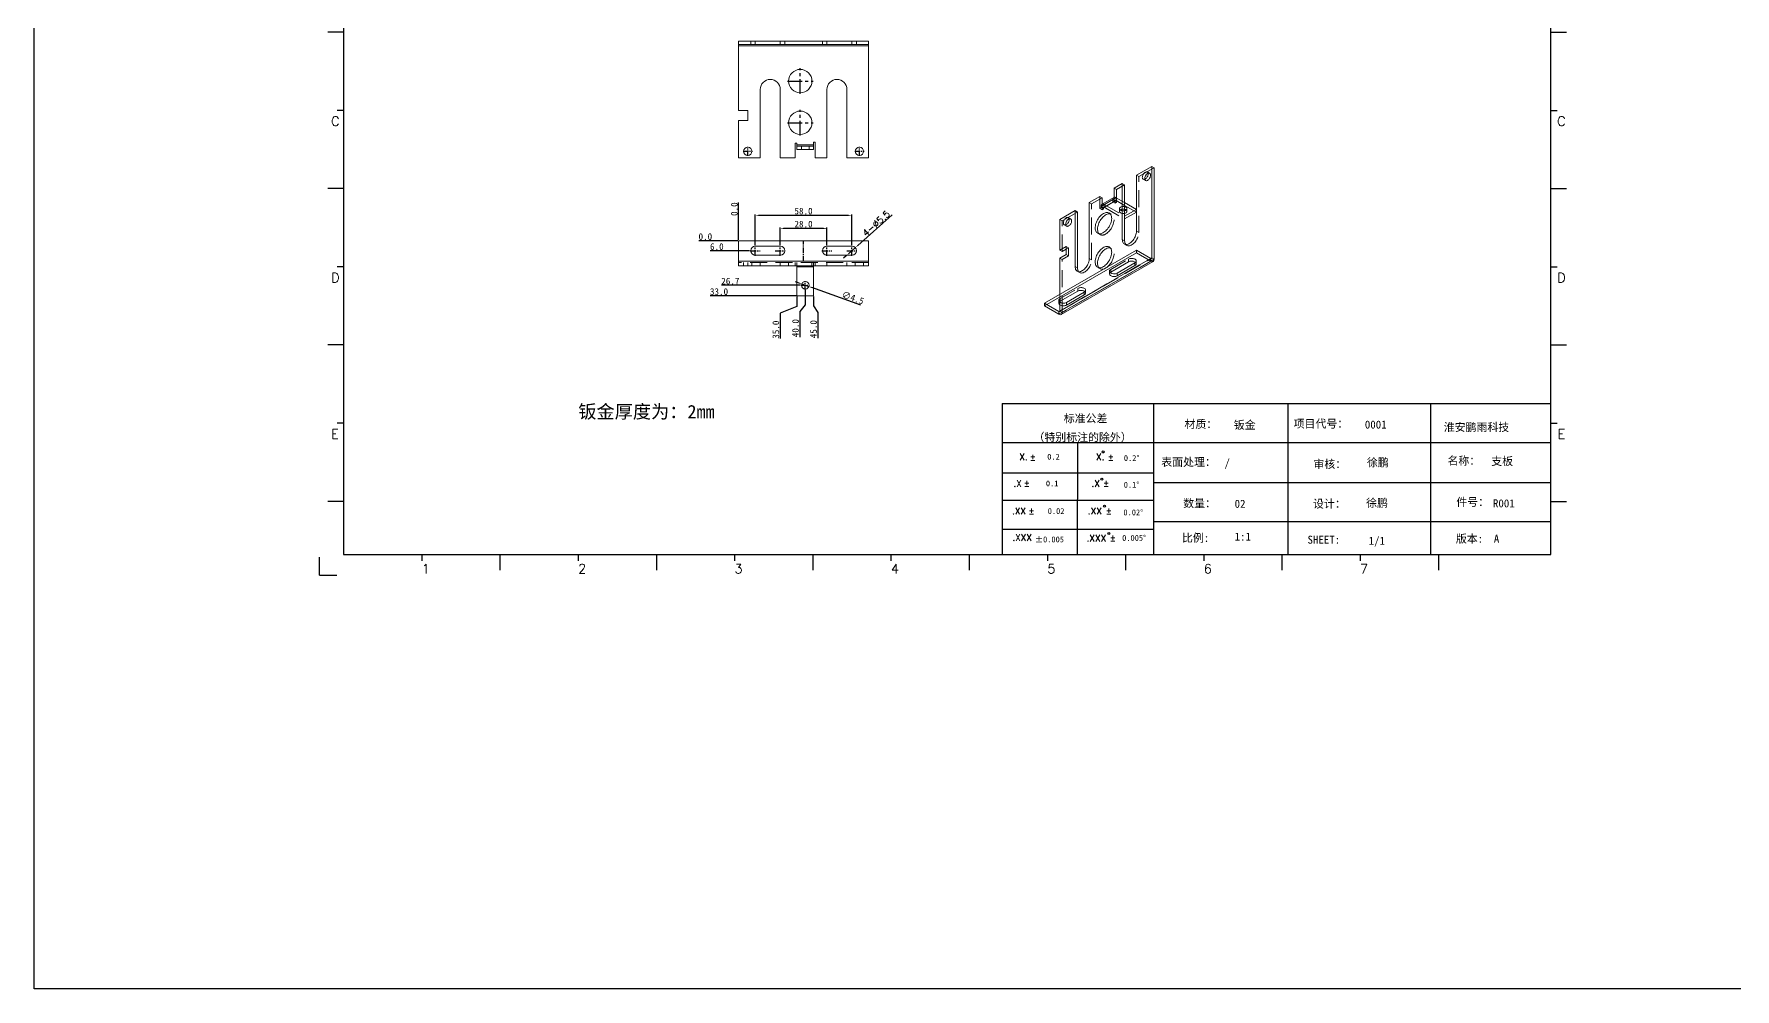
# Model space of a CAD drawing. Extents: x 83 to 30050, y -7164 to 695.
# Drawn here: x 1614 to 2634, y -381 to 192 of the extents above; entities that cross this region are included whole.
import ezdxf
from ezdxf.enums import TextEntityAlignment as Align

# ---------------------------------------------------------------- set-up
doc = ezdxf.new("R2010")
doc.units = 0
doc.header["$LTSCALE"] = 8
doc.header["$MEASUREMENT"] = 0
doc.header["$PDSIZE"] = 5
doc.linetypes.add('CENTER', pattern=[2, 1.25, -0.25, 0.25, -0.25])
doc.linetypes.add('HIDDEN', pattern=[1.905, 1.27, -0.635])
doc.layers.get('0').update_dxf_attribs({"linetype": 'CONTINUOUS'})
doc.layers.get('Defpoints').update_dxf_attribs({"linetype": 'CONTINUOUS'})
doc.layers.add('41', color=3, linetype='CONTINUOUS')
doc.layers.add('dim', color=82, linetype='CONTINUOUS', lineweight=9)
doc.styles.add('SIMPLEX', font='SIMPLEX')
doc.styles.get("Standard").update_dxf_attribs({"font": '', "height": 4})
doc.styles.get('Standard').set_extended_font_data('SimSun')
doc.dimstyles.new('ISO-25', dxfattribs={"dimtxt": 6, "dimasz": 2.5, "dimexe": 1.25, "dimexo": 0.625, "dimtad": 1, "dimdec": 1, "dimzin": 1, "dimdsep": 46, "dimtxsty": 'Standard', "dimcen": 2.5, "dimadec": 0, "dimazin": 0, "dimtm": 1e-09, "dimtfac": 1, "dimtdec": 1, "dimtmove": 0, "dimatfit": 3, "dimfxl": 1, "dimtolj": 1, "dimtzin": 0, "dimarcsym": 0})

# ---------------------------------------------------------------- blocks, each defined once
blk = doc.blocks.new('A$C0BB32EA6')
at = {"layer": '41'}
for p, q in [((90.21, 427.84), (90.21, 435.66)), ((168.4, 427.84), (168.4, 435.66)), ((168.4, 427.84), (168.4, 435.66)), ((168.4, 427.84), (168.4, 435.66)), ((246.58, 427.84), (246.58, 435.66)), ((246.58, 427.84), (246.58, 435.66)), ((324.77, 427.84), (324.77, 435.66)), ((402.96, 427.84), (402.96, 435.66)), ((481.15, 427.84), (481.15, 435.66)), ((559.34, 427.84), (559.34, 435.66)), ((615.63, 427.84), (12.02, 427.84)), ((12.02, 427.84), (12.02, 10.32)), ((51.11, 427.84), (51.11, 430.97)), ((129.3, 427.84), (129.3, 430.97)), ((129.3, 427.84), (129.3, 430.97)), ((129.3, 427.84), (129.3, 430.97)), ((207.49, 427.84), (207.49, 430.97)), ((207.49, 427.84), (207.49, 430.97)), ((285.68, 427.84), (285.68, 430.97)), ((363.87, 427.84), (363.87, 430.97)), ((442.06, 427.84), (442.06, 430.97)), ((615.63, 10.32), (615.63, 427.84)), ((12.02, 388.75), (8.89, 388.75)), ((615.63, 388.75), (618.76, 388.75)), ((12.02, 349.66), (4.2, 349.66)), ((615.63, 349.66), (623.45, 349.66)), ((12.02, 310.56), (8.89, 310.56)), ((615.63, 310.56), (618.76, 310.56)), ((12.02, 271.47), (4.2, 271.47)), ((615.63, 271.47), (623.45, 271.47)), ((12.02, 232.37), (8.89, 232.37)), ((615.63, 232.37), (618.76, 232.37)), ((12.02, 193.28), (4.2, 193.28)), ((615.63, 193.28), (623.45, 193.28)), ((12.02, 154.18), (8.89, 154.18)), ((615.63, 154.18), (618.76, 154.18)), ((12.02, 115.09), (4.2, 115.09)), ((615.63, 115.09), (623.45, 115.09)), ((341.34, 85.85), (615.63, 85.85)), ((341.34, 85.85), (341.34, 10.32)), ((416.87, 85.85), (416.87, 10.32)), ((484.16, 85.85), (484.16, 10.32)), ((555.4, 85.7), (555.4, 10.17)), ((12.02, 76), (8.89, 76)), ((615.63, 76), (618.76, 76)), ((615.63, 66.14), (341.34, 66.14)), ((378.86, 10.02), (379.1, 65.84)), ((341.34, 51.12), (416.87, 51.12)), ((615.63, 46.17), (416.87, 46.17)), ((12.02, 36.9), (4.2, 36.9)), ((341.34, 37.5), (401.12, 37.5)), ((341.34, 37.5), (416.87, 37.5)), ((615.63, 36.9), (623.45, 36.9)), ((615.63, 26.74), (416.87, 26.74)), ((341.34, 23.05), (401.87, 23.05)), ((341.34, 23.05), (401.87, 23.05)), ((341.34, 23.05), (401.87, 23.05)), ((341.34, 23.05), (401.87, 23.05)), ((341.34, 23.05), (401.87, 23.05)), ((341.34, 23.05), (416.87, 23.05)), ((12.02, 10.32), (615.63, 10.32)), ((51.11, 10.32), (51.11, 7.19)), ((90.21, 10.32), (90.21, 2.5)), ((129.3, 10.32), (129.3, 7.19)), ((168.4, 10.32), (168.4, 2.5)), ((207.49, 10.32), (207.49, 7.19)), ((246.58, 10.32), (246.58, 2.5)), ((285.68, 10.32), (285.68, 7.19)), ((324.77, 10.32), (324.77, 2.5)), ((326.34, 10.32), (401.87, 10.32)), ((363.87, 10.32), (363.87, 7.19)), ((402.96, 10.32), (402.96, 2.5)), ((442.06, 10.32), (442.06, 7.19)), ((481.15, 10.32), (481.15, 2.5)), ((520.24, 10.32), (520.24, 7.19)), ((559.34, 10.32), (559.34, 2.5))]:
    blk.add_line(p, q, dxfattribs=at)
at = {"layer": '41', "linetype": 'Continuous'}
for p, q in [((630.37, 437.94), (623.79, 437.94)), ((630.37, 437.94), (630.37, 430.59)), ((0, 0), (0, 8.98)), ((0, 0), (8.64, 0))]:
    blk.add_line(p, q, dxfattribs=at)
at = {"layer": '41'}
for centre in [(391.73, 61.61), (391.07, 48.04), (392.49, 34.54), (394.6, 20.83)]:
    blk.add_circle(centre, 0.516, dxfattribs=at)
at = {"layer": '41', "style": 'SIMPLEX'}
for s, height, p in [('1', 4.69, (51.11, 432.54)), ('2', 4.69, (129.3, 432.54)), ('3', 4.69, (207.49, 432.54)), ('4', 4.69, (285.68, 432.54)), ('5', 4.69, (363.87, 432.54)), ('6', 4.69, (442.06, 432.54)), ('7', 4.69, (520.24, 432.54)), ('A', 4.75, (5.76, 380.93)), ('A', 4.75, (618.27, 380.93)), ('B', 4.75, (5.76, 302.74)), ('B', 4.75, (618.72, 302.74)), ('C', 4.75, (5.76, 224.55)), ('C', 4.75, (618.72, 224.55)), ('D', 4.75, (5.76, 146.37)), ('D', 4.75, (618.72, 146.37)), ('E', 4.75, (5.76, 68.18)), ('E', 4.75, (618.95, 68.18)), ('X.', 3.284, (349.84, 57.49)), ('%%p', 3.284, (355.04, 57.36)), ('X.', 3.284, (388.21, 57.49)), ('%%p', 3.284, (394.07, 57.36)), ('.X', 3.284, (346.89, 44.16)), ('%%p', 3.284, (352.09, 44.33)), ('.X', 3.284, (385.9, 44.16)), ('%%p', 3.284, (391.76, 44.33)), ('.XX', 3.284, (346.2, 30.42)), ('%%p', 3.284, (354.44, 30.46)), ('.XX', 3.284, (384.11, 30.42)), ('%%p', 3.284, (393.01, 30.46)), ('.XXX', 3.284, (383.48, 16.83)), ('%%p', 3.284, (395.11, 16.95)), ('1', 4.69, (51.11, 0.87)), ('2', 4.69, (129.3, 0.87)), ('3', 4.69, (207.49, 0.87)), ('4', 4.69, (285.68, 0.87)), ('5', 4.69, (363.87, 0.87)), ('6', 4.69, (442.06, 0.87)), ('7', 4.69, (520.24, 0.87))]:
    blk.add_text(s, height=height, dxfattribs=at).set_placement(p)
at = {"layer": '41', "linetype": 'Continuous'}
for s, p in [('标准公差', (372.08, 76.36)), ('材质：', (432.42, 73.5)), ('项目代号：', (486.99, 73.71)), ('淮安鹏雨科技', (562.04, 71.96)), ('（特别标注的除外）', (356.94, 66.94)), ('名称：', (563.9, 55.18)), ('表面处理：', (420.83, 54.55)), ('审核：', (496.9, 53.5)), ('数量：', (431.79, 33.91)), ('设计：', (496.69, 33.7)), ('件号：', (568.32, 34.55)), ('比例:', (431.16, 16.65)), ('SHEET:', (493.95, 15.75)), ('1/1', (524.5, 15.18)), ('版本:', (568.11, 16.23))]:
    blk.add_text(s, height=4, dxfattribs=at).set_placement(p)
at = {"layer": '41'}
for s, p in [('0.2', (363.82, 57.75)), ('0.2%%D', (402.12, 57.11)), ('0.1', (363.14, 44.41)), ('0.1%%D', (402.07, 43.76)), ('0.02', (364.07, 30.58)), ('0.02%%D', (401.9, 29.93)), ('0.005%%D', (401.27, 17.16))]:
    blk.add_text(s, height=2.929, dxfattribs=at).set_placement(p)
at = {"layer": '41', "style": 'SIMPLEX'}
blk.add_text('.XXX', height=3.284, dxfattribs=at).set_placement((351.31, 18.87), align=Align.MIDDLE_CENTER)
at = {"layer": '41'}
blk.add_text('%%P0.005', height=2.929, dxfattribs=at).set_placement((364.87, 17.89), align=Align.MIDDLE_CENTER)
at = {"layer": '41', "linetype": 'Continuous'}
for tag, p in [('材质', (457.07, 73.08)), ('代号', (522.6, 73.29)), ('名称', (585.81, 54.97)), ('表面处理', (452.44, 54.13)), ('审核', (523.65, 54.34)), ('数量', (457.5, 33.7)), ('设计', (523.23, 34.13)), ('件号', (586.65, 33.91)), ('比例', (457.5, 17.28)), ('版本', (587.08, 16.23))]:
    blk.add_attdef(tag, p, '', height=4, dxfattribs=at)
blk = doc.blocks.new('*D78')
at = {"layer": 'Defpoints', "color": 0, "linetype": 'Continuous'}
for p in [(2089.2, 75.6), (2061.2, 64.9), (2089.2, 64.9)]:
    blk.add_point(p, dxfattribs=at)
at = {"layer": 'dim', "color": 0, "linetype": 'Continuous', "lineweight": -2}
for p, q in [((2061.2, 65.4), (2061.2, 76.1)), ((2063.2, 75.6), (2087.2, 75.6)), ((2089.2, 65.4), (2089.2, 76.1))]:
    blk.add_line(p, q, dxfattribs=at)
at = {"layer": 'dim', "color": 0, "linetype": 'Continuous'}
for points in [[(2063.2, 75.9), (2063.2, 75.2), (2061.2, 75.6)], [(2087.2, 75.9), (2087.2, 75.2), (2089.2, 75.6)]]:
    blk.add_solid(points, dxfattribs=at)
at = {"layer": 'dim', "color": 0, "linetype": 'Continuous', "insert": (2075.2, 78.1), "char_height": 4, "attachment_point": 5}
blk.add_mtext('\\A1;28.0', dxfattribs=at)
blk = doc.blocks.new('*D79')
at = {"layer": 'Defpoints', "color": 0, "linetype": 'Continuous'}
for p in [(2104.2, 83.4), (2046.2, 64.9), (2104.2, 64.9)]:
    blk.add_point(p, dxfattribs=at)
at = {"layer": 'dim', "color": 0, "linetype": 'Continuous', "lineweight": -2}
for p, q in [((2046.2, 65.4), (2046.2, 83.9)), ((2048.2, 83.4), (2102.2, 83.4)), ((2104.2, 65.4), (2104.2, 83.9))]:
    blk.add_line(p, q, dxfattribs=at)
at = {"layer": 'dim', "color": 0, "linetype": 'Continuous'}
for points in [[(2048.2, 83.7), (2048.2, 83.1), (2046.2, 83.4)], [(2102.2, 83.7), (2102.2, 83.1), (2104.2, 83.4)]]:
    blk.add_solid(points, dxfattribs=at)
at = {"layer": 'dim', "color": 0, "linetype": 'Continuous', "insert": (2075.2, 85.9), "char_height": 4, "attachment_point": 5}
blk.add_mtext('\\A1;58.0', dxfattribs=at)
blk = doc.blocks.new('*D80')
at = {"layer": 'Defpoints', "color": 0, "linetype": 'Continuous'}
for p in [(2074.1, 42.2), (2078.4, 40.7)]:
    blk.add_point(p, dxfattribs=at)
at = {"layer": 'dim', "color": 0, "linetype": 'Continuous', "lineweight": -2}
for p, q in [((2072.2, 42.8), (2070.4, 43.5)), ((2074.1, 42.2), (2078.4, 40.7)), ((2109.6, 29.5), (2080.2, 40))]:
    blk.add_line(p, q, dxfattribs=at)
at = {"layer": 'dim', "color": 0, "linetype": 'Continuous'}
for points in [[(2072.4, 43.2), (2072.1, 42.5), (2074.1, 42.2)], [(2080.4, 40.3), (2080.1, 39.7), (2078.4, 40.7)]]:
    blk.add_solid(points, dxfattribs=at)
at = {"layer": 'dim', "color": 0, "linetype": 'Continuous', "insert": (2104.8, 33.9), "char_height": 4, "attachment_point": 5, "rotation": 340.3391}
blk.add_mtext('\\A1;∅4.5', dxfattribs=at)
blk = doc.blocks.new('*D81')
at = {"layer": 'Defpoints', "color": 0, "linetype": 'Continuous'}
for p in [(2020.7, 68.1), (2036.2, 68.1), (2036.2, 68.1)]:
    blk.add_point(p, dxfattribs=at)
at = {"layer": 'dim', "color": 0, "linetype": 'Continuous', "lineweight": -2}
blk.add_line((2035.7, 68.1), (2012.3, 68.1), dxfattribs=at)
at = {"layer": 'dim', "color": 0, "linetype": 'Continuous', "insert": (2016.3, 70.6), "char_height": 4, "attachment_point": 5}
blk.add_mtext('\\A1;0.0', dxfattribs=at)
blk = doc.blocks.new('*D82')
at = {"layer": 'Defpoints', "color": 0, "linetype": 'Continuous'}
for p in [(2027.7, 62.1), (2036.2, 68.1), (2043.2, 62.1)]:
    blk.add_point(p, dxfattribs=at)
at = {"layer": 'dim', "color": 0, "linetype": 'Continuous', "lineweight": -2}
blk.add_line((2042.7, 62.1), (2019.2, 62.1), dxfattribs=at)
at = {"layer": 'dim', "color": 0, "linetype": 'Continuous', "insert": (2023.2, 64.6), "char_height": 4, "attachment_point": 5}
blk.add_mtext('\\A1;6.0', dxfattribs=at)
blk = doc.blocks.new('*D83')
at = {"layer": 'Defpoints', "color": 0, "linetype": 'Continuous'}
for p in [(2036.2, 68.1), (2037.1, 41.4), (2073.8, 41.4)]:
    blk.add_point(p, dxfattribs=at)
at = {"layer": 'dim', "color": 0, "linetype": 'Continuous', "lineweight": -2}
blk.add_line((2073.3, 41.4), (2025.9, 41.4), dxfattribs=at)
at = {"layer": 'dim', "color": 0, "linetype": 'Continuous', "insert": (2031.3, 43.9), "char_height": 4, "attachment_point": 5}
blk.add_mtext('\\A1;26.7', dxfattribs=at)
blk = doc.blocks.new('*D84')
at = {"layer": 'Defpoints', "color": 0, "linetype": 'Continuous'}
for p in [(2036.2, 68.1), (2030.3, 35.1), (2071.2, 35.1)]:
    blk.add_point(p, dxfattribs=at)
at = {"layer": 'dim', "color": 0, "linetype": 'Continuous', "lineweight": -2}
blk.add_line((2070.7, 35.1), (2019.1, 35.1), dxfattribs=at)
at = {"layer": 'dim', "color": 0, "linetype": 'Continuous', "insert": (2024.5, 37.6), "char_height": 4, "attachment_point": 5}
blk.add_mtext('\\A1;33.0', dxfattribs=at)
blk = doc.blocks.new('*D85')
at = {"layer": 'Defpoints', "color": 0, "linetype": 'Continuous'}
for p in [(2036.2, 82.6), (2036.2, 68.1), (2036.2, 68.1)]:
    blk.add_point(p, dxfattribs=at)
at = {"layer": 'dim', "color": 0, "linetype": 'Continuous', "lineweight": -2}
blk.add_line((2036.2, 68.6), (2036.2, 91), dxfattribs=at)
at = {"layer": 'dim', "color": 0, "linetype": 'Continuous', "insert": (2033.7, 87.1), "char_height": 4, "attachment_point": 5, "rotation": 90}
blk.add_mtext('\\A1;0.0', dxfattribs=at)
blk = doc.blocks.new('*D86')
at = {"layer": 'Defpoints', "color": 0, "linetype": 'Continuous'}
for p in [(2036.2, 68.1), (2076.2, 39.2), (2072.9, 21.6)]:
    blk.add_point(p, dxfattribs=at)
at = {"layer": 'dim', "color": 0, "linetype": 'Continuous', "lineweight": -2}
for p, q in [((2076.2, 38.7), (2076.2, 29.6)), ((2076.2, 29.6), (2072.9, 25.6)), ((2072.9, 25.6), (2072.9, 10.2))]:
    blk.add_line(p, q, dxfattribs=at)
at = {"layer": 'dim', "color": 0, "linetype": 'Continuous', "insert": (2070.4, 15.7), "char_height": 4, "attachment_point": 5, "rotation": 90}
blk.add_mtext('\\A1;40.0', dxfattribs=at)
blk = doc.blocks.new('*D87')
at = {"layer": 'Defpoints', "color": 0, "linetype": 'Continuous'}
for p in [(2036.2, 68.1), (2071.2, 35.1), (2061.1, 20.7)]:
    blk.add_point(p, dxfattribs=at)
at = {"layer": 'dim', "color": 0, "linetype": 'Continuous', "lineweight": -2}
for p, q in [((2071.2, 34.7), (2071.2, 28.7)), ((2071.2, 28.7), (2061.1, 24.7)), ((2061.1, 24.7), (2061.1, 9.5))]:
    blk.add_line(p, q, dxfattribs=at)
at = {"layer": 'dim', "color": 0, "linetype": 'Continuous', "insert": (2058.6, 14.8), "char_height": 4, "attachment_point": 5, "rotation": 90}
blk.add_mtext('\\A1;35.0', dxfattribs=at)
blk = doc.blocks.new('*D88')
at = {"layer": 'Defpoints', "color": 0, "linetype": 'Continuous'}
for p in [(2036.2, 68.1), (2081.2, 35.1), (2083.7, 21.1)]:
    blk.add_point(p, dxfattribs=at)
at = {"layer": 'dim', "color": 0, "linetype": 'Continuous', "lineweight": -2}
for p, q in [((2081.2, 34.7), (2081.2, 29.1)), ((2081.2, 29.1), (2083.7, 25.1)), ((2083.7, 25.1), (2083.7, 9.7))]:
    blk.add_line(p, q, dxfattribs=at)
at = {"layer": 'dim', "color": 0, "linetype": 'Continuous', "insert": (2081.2, 15.1), "char_height": 4, "attachment_point": 5, "rotation": 90}
blk.add_mtext('\\A1;45.0', dxfattribs=at)
blk = doc.blocks.new('*D105')
at = {"layer": 'Defpoints', "color": 0, "linetype": 'Continuous'}
for p in [(2106.3, 64), (2102.2, 60.3)]:
    blk.add_point(p, dxfattribs=at)
at = {"layer": 'dim', "color": 0, "linetype": 'Continuous', "lineweight": -2}
for p, q in [((2128.3, 83.6), (2107.8, 65.3)), ((2102.2, 60.3), (2106.3, 64)), ((2100.7, 59), (2099.2, 57.7))]:
    blk.add_line(p, q, dxfattribs=at)
at = {"layer": 'dim', "color": 0, "linetype": 'Continuous'}
for points in [[(2107.6, 65.6), (2108, 65.1), (2106.3, 64)], [(2100.5, 59.2), (2100.9, 58.7), (2102.2, 60.3)]]:
    blk.add_solid(points, dxfattribs=at)
at = {"layer": 'dim', "color": 0, "linetype": 'Continuous', "insert": (2118.8, 78.5), "char_height": 4, "attachment_point": 5, "rotation": 41.7714}
blk.add_mtext('\\A1;{\\Ftxt,bigfont|c134;4-∅5.5}', dxfattribs=at)

msp = doc.modelspace()

# ---------------------------------------------------------------- linework, layer by layer
at = {"color": 7, "linetype": 'Continuous', "lineweight": 15}
for p, q in [((2036.247, 187.773), (2114.247, 187.773)), ((2036.247, 187.773), (2036.247, 185.773)), ((2036.247, 185.773), (2114.247, 185.773)), ((2036.247, 185.037), (2036.247, 185.773)), ((2114.247, 185.037), (2036.247, 185.037)), ((2036.247, 185.037), (2036.247, 146.273)), ((2114.247, 187.773), (2114.247, 185.773)), ((2114.247, 185.773), (2114.247, 185.037)), ((2114.247, 185.037), (2114.247, 117.773)), ((2049.247, 117.773), (2049.247, 158.905)), ((2061.247, 158.905), (2061.247, 117.773)), ((2089.247, 117.773), (2089.247, 158.905)), ((2101.247, 158.905), (2101.247, 117.773)), ((2036.247, 146.273), (2041.747, 146.273)), ((2041.747, 146.273), (2041.747, 140.273)), ((2036.247, 140.273), (2036.247, 117.773)), ((2041.747, 140.273), (2036.247, 140.273)), ((2070.247, 126.64), (2070.247, 117.773)), ((2071.247, 126.64), (2070.247, 126.64)), ((2071.247, 125.64), (2071.247, 126.64)), ((2081.247, 125.64), (2071.247, 125.64)), ((2071.247, 125.64), (2071.247, 122.903)), ((2071.247, 122.903), (2081.247, 122.903)), ((2081.247, 127.259), (2081.247, 125.64)), ((2081.247, 127.259), (2082.247, 127.259)), ((2081.247, 122.903), (2081.247, 125.64)), ((2082.247, 117.773), (2082.247, 127.259)), ((2036.247, 117.773), (2049.247, 117.773)), ((2061.247, 117.773), (2070.247, 117.773)), ((2082.247, 117.773), (2089.247, 117.773)), ((2101.247, 117.773), (2114.247, 117.773)), ((2274.916, 107.416), (2284.108, 112.723)), ((2284.108, 112.723), (2285.522, 111.907)), ((2284.108, 57.8), (2284.108, 112.723)), ((2261.481, 99.661), (2266.431, 102.518)), ((2266.431, 102.518), (2266.431, 68.932)), ((2267.845, 101.702), (2266.431, 102.518)), ((2274.916, 73.831), (2274.916, 107.416)), ((2285.522, 56.983), (2285.522, 111.907)), ((2246.632, 91.088), (2252.996, 94.762)), ((2252.996, 87.522), (2252.996, 94.762)), ((2252.996, 94.762), (2254.41, 93.946)), ((2260.774, 92.829), (2253.703, 88.747)), ((2261.341, 94.082), (2254.269, 90)), ((2254.41, 90.081), (2254.41, 93.946)), ((2260.774, 91.507), (2260.774, 92.829)), ((2261.481, 92.421), (2260.774, 92.829)), ((2260.774, 91.507), (2261.481, 91.915)), ((2261.481, 99.661), (2261.481, 91.915)), ((2267.845, 101.702), (2267.845, 68.116)), ((2228.954, 80.883), (2238.146, 86.19)), ((2238.146, 86.19), (2238.146, 52.604)), ((2239.56, 85.373), (2238.146, 86.19)), ((2239.56, 85.373), (2239.56, 51.788)), ((2246.632, 57.503), (2246.632, 91.088)), ((2253.703, 87.93), (2252.996, 87.522)), ((2253.703, 88.747), (2253.703, 87.93)), ((2274.916, 86.899), (2267.845, 90.981)), ((2274.916, 85.266), (2267.845, 89.348)), ((2267.845, 81.184), (2274.916, 85.266)), ((2228.954, 62.511), (2228.954, 80.883)), ((2036.247, 68.15), (2114.247, 68.15)), ((2036.247, 55.886), (2036.247, 68.15)), ((2061.247, 64.9), (2046.247, 64.9)), ((2104.247, 64.9), (2089.247, 64.9)), ((2114.247, 68.15), (2114.247, 55.886)), ((2219.761, 30.665), (2274.916, 62.505)), ((2232.843, 64.756), (2228.954, 62.511)), ((2228.954, 62.511), (2230.368, 61.695)), ((2232.843, 63.123), (2230.368, 61.695)), ((2232.843, 59.857), (2232.843, 64.756)), ((2267.845, 68.116), (2266.431, 68.932)), ((2274.916, 60.872), (2274.916, 62.505)), ((2274.916, 62.505), (2283.587, 57.499)), ((2036.247, 55.886), (2114.247, 55.886)), ((2036.247, 53.15), (2036.247, 55.886)), ((2114.247, 53.15), (2036.247, 53.15)), ((2046.247, 59.4), (2061.247, 59.4)), ((2071.247, 53.15), (2071.247, 52.413)), ((2071.247, 52.413), (2081.247, 52.413)), ((2071.247, 52.413), (2071.247, 35.15)), ((2081.247, 52.413), (2081.247, 53.15)), ((2081.247, 35.15), (2081.247, 52.413)), ((2089.247, 59.4), (2104.247, 59.4)), ((2114.247, 55.886), (2114.247, 53.15)), ((2219.761, 29.032), (2274.916, 60.872)), ((2228.433, 24.026), (2283.587, 55.866)), ((2228.954, 57.612), (2232.843, 59.857)), ((2228.954, 35.972), (2228.954, 57.612)), ((2229.801, 23.891), (2284.956, 55.73)), ((2239.56, 51.788), (2238.146, 52.604)), ((2270.143, 55.463), (2259.536, 49.34)), ((2274.032, 54.851), (2263.425, 48.728)), ((2263.425, 47.095), (2274.032, 53.218)), ((2274.032, 53.218), (2274.032, 54.851)), ((2274.916, 60.872), (2283.587, 55.866)), ((2284.108, 57.8), (2283.587, 57.499)), ((2283.587, 57.499), (2283.587, 55.866)), ((2284.108, 57.8), (2285.522, 56.983)), ((2263.425, 47.095), (2263.425, 48.728)), ((2071.247, 35.15), (2081.247, 35.15)), ((2219.761, 29.032), (2219.761, 30.665)), ((2228.954, 31.288), (2228.954, 31.675)), ((2239.737, 37.91), (2229.131, 31.787)), ((2243.626, 37.298), (2233.02, 31.175)), ((2233.02, 29.542), (2243.626, 35.665)), ((2233.02, 29.542), (2233.02, 31.175)), ((2243.626, 35.665), (2243.626, 37.298)), ((2228.433, 24.026), (2219.761, 29.032))]:
    msp.add_line(p, q, dxfattribs=at)
at = {"color": 7, "linetype": 'HIDDEN', "lineweight": 0}
for p, q in [((2043.497, 185.773), (2043.497, 187.773)), ((2046.247, 187.773), (2046.247, 185.773)), ((2061.247, 187.773), (2061.247, 185.773)), ((2063.997, 187.773), (2063.997, 185.773)), ((2086.497, 185.773), (2086.497, 187.773)), ((2089.247, 187.773), (2089.247, 185.773)), ((2104.247, 187.773), (2104.247, 185.773)), ((2106.997, 187.773), (2106.997, 185.773)), ((2071.247, 124.903), (2081.247, 124.903)), ((2073.997, 122.903), (2073.997, 124.903)), ((2078.497, 124.903), (2078.497, 122.903)), ((2276.33, 106.6), (2274.916, 107.416)), ((2276.33, 106.6), (2285.522, 111.907)), ((2276.33, 73.014), (2276.33, 106.6)), ((2278.969, 105.047), (2280.383, 104.23)), ((2282.883, 108.561), (2281.469, 109.377)), ((2248.046, 90.272), (2254.41, 93.946)), ((2262.188, 92.013), (2255.117, 87.931)), ((2262.34, 92.35), (2255.269, 88.268)), ((2255.638, 89.864), (2262.709, 93.946)), ((2255.638, 88.231), (2262.709, 92.313)), ((2261.481, 99.661), (2262.895, 98.844)), ((2262.188, 92.013), (2261.481, 92.421)), ((2261.481, 91.915), (2262.895, 91.098)), ((2262.188, 90.69), (2262.188, 92.013)), ((2262.709, 92.313), (2262.709, 93.946)), ((2267.845, 90.981), (2262.709, 93.946)), ((2267.845, 89.348), (2262.709, 92.313)), ((2262.895, 98.844), (2267.845, 101.702)), ((2262.895, 98.844), (2262.895, 91.098)), ((2230.368, 80.067), (2239.56, 85.373)), ((2235.507, 81.211), (2234.093, 82.027)), ((2248.046, 90.272), (2246.632, 91.088)), ((2248.046, 56.686), (2248.046, 90.272)), ((2254.41, 86.706), (2252.996, 87.522)), ((2255.117, 87.931), (2253.703, 88.747)), ((2255.117, 87.114), (2253.703, 87.93)), ((2254.41, 86.706), (2254.41, 90.081)), ((2255.117, 87.114), (2254.41, 86.706)), ((2255.117, 87.931), (2255.117, 87.114)), ((2255.638, 88.231), (2255.638, 89.864)), ((2255.638, 89.864), (2267.845, 82.817)), ((2255.638, 88.231), (2267.845, 81.184)), ((2260.031, 83.976), (2258.617, 84.793)), ((2260.774, 91.507), (2262.188, 90.69)), ((2262.188, 90.69), (2262.895, 91.098)), ((2264.701, 87.415), (2264.701, 85.782)), ((2267.845, 82.817), (2274.916, 86.899)), ((2269.201, 85.782), (2269.201, 87.415)), ((2230.368, 80.067), (2228.954, 80.883)), ((2230.368, 61.695), (2230.368, 80.067)), ((2231.593, 77.697), (2233.007, 76.881)), ((2251.617, 72.668), (2253.031, 71.852)), ((2276.33, 73.014), (2274.916, 73.831)), ((2234.257, 63.94), (2232.843, 64.756)), ((2234.257, 63.94), (2232.843, 63.123)), ((2234.257, 59.04), (2234.257, 63.94)), ((2260.031, 63.563), (2258.617, 64.379)), ((2267.673, 66.185), (2269.088, 65.369)), ((2114.247, 55.15), (2036.247, 55.15)), ((2039.247, 55.15), (2039.247, 53.15)), ((2041.747, 53.15), (2041.747, 55.15)), ((2044.247, 53.15), (2044.247, 55.15)), ((2049.247, 53.15), (2049.247, 55.15)), ((2061.247, 53.15), (2061.247, 55.15)), ((2066.247, 55.15), (2066.247, 53.15)), ((2070.247, 53.15), (2070.247, 55.15)), ((2071.247, 53.15), (2071.247, 55.15)), ((2080.247, 53.15), (2080.247, 55.15)), ((2081.247, 55.15), (2081.247, 53.15)), ((2082.247, 55.15), (2082.247, 53.15)), ((2089.247, 53.15), (2089.247, 55.15)), ((2101.247, 53.15), (2101.247, 55.15)), ((2106.247, 55.15), (2106.247, 53.15)), ((2111.247, 53.15), (2111.247, 55.15)), ((2228.433, 25.659), (2283.587, 57.499)), ((2228.801, 25.623), (2283.956, 57.463)), ((2230.368, 56.795), (2228.954, 57.612)), ((2283.587, 57.499), (2228.954, 25.96)), ((2230.368, 56.795), (2234.257, 59.04)), ((2285.522, 56.983), (2230.368, 25.143)), ((2230.368, 25.143), (2230.368, 56.795)), ((2234.257, 59.04), (2232.843, 59.857)), ((2248.046, 56.686), (2246.632, 57.503)), ((2251.617, 52.255), (2253.031, 51.438)), ((2259.536, 50.973), (2270.143, 57.096)), ((2270.143, 55.463), (2270.143, 57.096)), ((2274.837, 54.341), (2274.837, 55.974)), ((2239.389, 49.857), (2240.803, 49.041)), ((2258.731, 49.851), (2258.731, 48.218)), ((2259.536, 49.34), (2259.536, 50.973)), ((2228.433, 25.659), (2219.761, 30.665)), ((2228.325, 32.298), (2228.325, 30.665)), ((2228.954, 31.675), (2228.954, 35.972)), ((2228.954, 25.96), (2228.954, 31.288)), ((2229.131, 33.42), (2239.737, 39.544)), ((2229.131, 31.787), (2229.131, 33.42)), ((2239.737, 37.91), (2239.737, 39.544)), ((2244.432, 36.788), (2244.432, 38.421)), ((2228.433, 25.659), (2228.433, 24.026)), ((2228.954, 25.96), (2230.368, 25.143))]:
    msp.add_line(p, q, dxfattribs=at)
at = {"color": 1, "linetype": 'CENTER', "ltscale": 0.889}
for p, q in [((2065.547, 163.907), (2080.947, 163.907)), ((2073.247, 156.207), (2073.247, 171.607)), ((2073.247, 131.207), (2073.247, 146.607)), ((2065.547, 138.907), (2080.947, 138.907))]:
    msp.add_line(p, q, dxfattribs=at)
at = {"color": 1, "linetype": 'CENTER', "ltscale": 0.3175}
for p, q in [((2041.747, 119.023), (2041.747, 124.523)), ((2108.747, 119.023), (2108.747, 124.523)), ((2038.997, 121.773), (2044.497, 121.773)), ((2105.997, 121.773), (2111.497, 121.773))]:
    msp.add_line(p, q, dxfattribs=at)
at = {"color": 1, "linetype": 'CENTER', "ltscale": 0.34925}
for p, q in [((2043.222, 62.15), (2049.272, 62.15)), ((2046.247, 59.125), (2046.247, 65.175)), ((2058.222, 62.15), (2064.272, 62.15)), ((2061.247, 59.125), (2061.247, 65.175)), ((2086.222, 62.15), (2092.272, 62.15)), ((2089.247, 59.125), (2089.247, 65.175)), ((2101.222, 62.15), (2107.272, 62.15)), ((2104.247, 59.125), (2104.247, 65.175))]:
    msp.add_line(p, q, dxfattribs=at)
at = {"color": 1, "linetype": 'CENTER', "ltscale": 0.31149}
msp.add_line((2075.247, 55.886), (2075.247, 68.15), dxfattribs=at)
at = {"color": 1, "linetype": 'CENTER', "ltscale": 0.28575}
for p, q in [((2073.772, 41.413), (2078.722, 41.413)), ((2076.247, 38.938), (2076.247, 43.888))]:
    msp.add_line(p, q, dxfattribs=at)
at = {"color": 7, "linetype": 'Continuous', "lineweight": 15, "flags": 128}
for points in [[(2280.219, 105.17), (2280.554, 105.401), (2280.876, 105.696), (2281.175, 106.046), (2281.439, 106.439), (2281.659, 106.859), (2281.827, 107.292), (2281.937, 107.722), (2281.985, 108.134), (2281.969, 108.512), (2281.89, 108.844), (2281.75, 109.116), (2281.555, 109.32), (2281.312, 109.447), (2281.029, 109.494), (2280.717, 109.458), (2280.387, 109.341), (2280.051, 109.147), (2279.721, 108.883), (2279.409, 108.559), (2279.126, 108.186), (2278.883, 107.777), (2278.688, 107.349), (2278.549, 106.915), (2278.469, 106.492), (2278.453, 106.095), (2278.501, 105.739), (2278.611, 105.436), (2278.779, 105.196), (2278.999, 105.03), (2279.263, 104.943), (2279.562, 104.937), (2279.885, 105.014), (2280.219, 105.17)], [(2232.843, 77.821), (2233.178, 78.051), (2233.5, 78.346), (2233.799, 78.697), (2234.063, 79.089), (2234.283, 79.509), (2234.451, 79.942), (2234.561, 80.373), (2234.609, 80.784), (2234.593, 81.163), (2234.514, 81.494), (2234.374, 81.767), (2234.179, 81.97), (2233.936, 82.098), (2233.653, 82.144), (2233.341, 82.108), (2233.011, 81.991), (2232.675, 81.797), (2232.345, 81.533), (2232.033, 81.209), (2231.75, 80.836), (2231.507, 80.428), (2231.312, 79.999), (2231.172, 79.565), (2231.093, 79.143), (2231.077, 78.746), (2231.125, 78.389), (2231.235, 78.086), (2231.403, 77.847), (2231.623, 77.681), (2231.887, 77.593), (2232.186, 77.588), (2232.508, 77.665), (2232.843, 77.821)], [(2255.117, 84.446), (2254.553, 84.083), (2253.996, 83.651), (2253.453, 83.154), (2252.933, 82.599), (2252.441, 81.994), (2251.984, 81.347), (2251.567, 80.665), (2251.197, 79.958), (2250.878, 79.235), (2250.614, 78.506), (2250.409, 77.779), (2250.266, 77.065), (2250.185, 76.373), (2250.169, 75.711), (2250.217, 75.089), (2250.33, 74.514), (2250.504, 73.994), (2250.739, 73.536), (2251.031, 73.146), (2251.376, 72.828), (2251.77, 72.587), (2252.207, 72.427), (2252.683, 72.348), (2253.19, 72.353), (2253.722, 72.441), (2254.273, 72.611), (2254.834, 72.861), (2255.399, 73.187), (2255.961, 73.586), (2256.511, 74.051), (2257.044, 74.578), (2257.551, 75.159), (2258.026, 75.786), (2258.464, 76.452), (2258.858, 77.147), (2259.203, 77.863), (2259.495, 78.59), (2259.729, 79.319), (2259.904, 80.041), (2260.016, 80.745), (2260.065, 81.424), (2260.048, 82.067), (2259.968, 82.666), (2259.824, 83.214), (2259.619, 83.704), (2259.356, 84.129), (2259.037, 84.484), (2258.666, 84.763), (2258.25, 84.964), (2257.793, 85.084), (2257.301, 85.121), (2256.78, 85.074), (2256.238, 84.945), (2255.681, 84.735), (2255.117, 84.446)], [(2259.251, 84.26), (2258.965, 84.296), (2258.458, 84.291), (2257.926, 84.203), (2257.375, 84.033), (2256.814, 83.784), (2256.248, 83.457), (2255.687, 83.059), (2255.137, 82.593), (2254.604, 82.067), (2254.097, 81.486), (2253.622, 80.859), (2253.184, 80.193), (2252.79, 79.498), (2252.445, 78.782), (2252.153, 78.054), (2251.919, 77.325), (2251.744, 76.604), (2251.632, 75.899), (2251.583, 75.221), (2251.599, 74.578), (2251.68, 73.978), (2251.824, 73.43), (2252.029, 72.94), (2252.292, 72.515), (2252.396, 72.385)], [(2267.845, 86.974), (2267.891, 86.962), (2268.283, 86.829), (2268.621, 86.653), (2268.89, 86.441), (2269.08, 86.202), (2269.183, 85.946), (2269.195, 85.683), (2269.115, 85.425), (2268.946, 85.181), (2268.695, 84.961), (2268.373, 84.775), (2267.993, 84.631), (2267.845, 84.59)], [(2266.431, 68.932), (2266.464, 68.338), (2266.564, 67.791), (2266.728, 67.301), (2266.955, 66.875), (2267.241, 66.52), (2267.58, 66.242), (2267.969, 66.045), (2268.4, 65.933), (2268.867, 65.906), (2269.362, 65.965), (2269.878, 66.11), (2270.407, 66.338), (2270.94, 66.646), (2271.468, 67.028), (2271.984, 67.479), (2272.48, 67.991), (2272.946, 68.557), (2273.378, 69.168), (2273.766, 69.813), (2274.106, 70.483), (2274.391, 71.168), (2274.618, 71.855), (2274.783, 72.535), (2274.882, 73.197), (2274.916, 73.831)], [(2255.117, 52.601), (2255.681, 52.964), (2256.238, 53.397), (2256.78, 53.894), (2257.301, 54.448), (2257.793, 55.053), (2258.25, 55.701), (2258.666, 56.383), (2259.037, 57.089), (2259.356, 57.812), (2259.619, 58.542), (2259.824, 59.268), (2259.968, 59.982), (2260.048, 60.675), (2260.065, 61.336), (2260.016, 61.959), (2259.904, 62.534), (2259.729, 63.053), (2259.495, 63.512), (2259.203, 63.902), (2258.858, 64.219), (2258.464, 64.46), (2258.026, 64.621), (2257.551, 64.699), (2257.044, 64.694), (2256.511, 64.606), (2255.961, 64.436), (2255.399, 64.187), (2254.834, 63.86), (2254.273, 63.462), (2253.722, 62.996), (2253.19, 62.47), (2252.683, 61.889), (2252.207, 61.262), (2251.77, 60.596), (2251.376, 59.9), (2251.031, 59.184), (2250.739, 58.457), (2250.504, 57.728), (2250.33, 57.006), (2250.217, 56.302), (2250.169, 55.624), (2250.185, 54.981), (2250.266, 54.381), (2250.409, 53.833), (2250.614, 53.343), (2250.878, 52.918), (2251.197, 52.564), (2251.567, 52.284), (2251.984, 52.083), (2252.441, 51.964), (2252.933, 51.927), (2253.453, 51.973), (2253.996, 52.103), (2254.553, 52.313), (2255.117, 52.601)], [(2259.251, 63.846), (2258.965, 63.883), (2258.458, 63.878), (2257.926, 63.79), (2257.375, 63.62), (2256.814, 63.37), (2256.248, 63.044), (2255.687, 62.645), (2255.137, 62.18), (2254.604, 61.653), (2254.097, 61.072), (2253.622, 60.445), (2253.184, 59.779), (2252.79, 59.084), (2252.445, 58.368), (2252.153, 57.641), (2251.919, 56.912), (2251.744, 56.19), (2251.632, 55.486), (2251.583, 54.807), (2251.599, 54.164), (2251.68, 53.565), (2251.824, 53.017), (2252.029, 52.527), (2252.292, 52.102), (2252.396, 51.971)], [(2238.146, 52.604), (2238.18, 52.009), (2238.28, 51.463), (2238.444, 50.973), (2238.671, 50.547), (2238.957, 50.192), (2239.296, 49.914), (2239.685, 49.717), (2240.116, 49.604), (2240.582, 49.578), (2241.078, 49.637), (2241.594, 49.782), (2242.123, 50.01), (2242.655, 50.318), (2243.184, 50.7), (2243.7, 51.151), (2244.195, 51.663), (2244.662, 52.229), (2245.093, 52.84), (2245.482, 53.485), (2245.821, 54.155), (2246.107, 54.839), (2246.334, 55.527), (2246.498, 56.207), (2246.598, 56.869), (2246.632, 57.503)], [(2274.032, 53.218), (2274.356, 53.443), (2274.603, 53.699), (2274.764, 53.977), (2274.834, 54.267), (2274.811, 54.56), (2274.695, 54.845), (2274.49, 55.113), (2274.203, 55.355), (2273.844, 55.562), (2273.426, 55.728), (2272.961, 55.846), (2272.467, 55.913), (2271.96, 55.926), (2271.458, 55.886), (2270.977, 55.793), (2270.533, 55.65), (2270.143, 55.463)], [(2274.446, 55.157), (2274.356, 55.077), (2274.032, 54.851)], [(2259.536, 49.34), (2259.212, 49.115), (2258.965, 48.859), (2258.804, 48.581), (2258.734, 48.291), (2258.757, 47.998), (2258.873, 47.713), (2259.078, 47.445), (2259.365, 47.203), (2259.724, 46.996), (2260.143, 46.831), (2260.607, 46.712), (2261.101, 46.645), (2261.608, 46.632), (2262.11, 46.672), (2262.592, 46.765), (2263.035, 46.908), (2263.425, 47.095)], [(2229.131, 31.787), (2228.806, 31.562), (2228.56, 31.306), (2228.398, 31.028), (2228.328, 30.738), (2228.352, 30.445), (2228.468, 30.16), (2228.673, 29.892), (2228.96, 29.651), (2229.318, 29.443), (2229.737, 29.278), (2230.201, 29.16), (2230.695, 29.092), (2231.202, 29.079), (2231.705, 29.119), (2232.186, 29.213), (2232.629, 29.355), (2233.02, 29.542)], [(2243.626, 35.665), (2243.951, 35.891), (2244.197, 36.147), (2244.359, 36.424), (2244.429, 36.715), (2244.405, 37.007), (2244.289, 37.292), (2244.084, 37.56), (2243.797, 37.802), (2243.439, 38.009), (2243.02, 38.175), (2242.556, 38.293), (2242.062, 38.36), (2241.555, 38.374), (2241.052, 38.333), (2240.571, 38.24), (2240.128, 38.098), (2239.737, 37.91)], [(2244.04, 37.604), (2243.951, 37.524), (2243.626, 37.298)]]:
    msp.add_lwpolyline(points, dxfattribs=at)
at = {"color": 7, "linetype": 'HIDDEN', "lineweight": 0, "flags": 128}
for points in [[(2279.895, 105.018), (2279.915, 104.922), (2280.025, 104.619), (2280.193, 104.38), (2280.413, 104.214), (2280.678, 104.126), (2280.976, 104.121), (2281.299, 104.198), (2281.633, 104.354)], [(2281.633, 104.354), (2281.968, 104.584), (2282.29, 104.88), (2282.589, 105.23), (2282.853, 105.622), (2283.073, 106.043), (2283.241, 106.476), (2283.351, 106.906), (2283.399, 107.318), (2283.383, 107.696), (2283.304, 108.027), (2283.164, 108.3), (2282.969, 108.503), (2282.726, 108.631), (2282.443, 108.677), (2282.131, 108.642), (2281.957, 108.589)], [(2256.531, 72.198), (2257.095, 72.561), (2257.652, 72.994), (2258.194, 73.491), (2258.715, 74.045), (2259.207, 74.65), (2259.664, 75.298), (2260.081, 75.98), (2260.451, 76.687), (2260.77, 77.409), (2261.033, 78.139), (2261.239, 78.865), (2261.382, 79.579), (2261.463, 80.272), (2261.479, 80.934), (2261.43, 81.556), (2261.318, 82.131), (2261.144, 82.651), (2260.909, 83.109), (2260.617, 83.499), (2260.272, 83.817), (2259.878, 84.057), (2259.44, 84.218), (2259.251, 84.26)], [(2267.845, 86.223), (2267.57, 86.166), (2267.122, 86.12), (2266.667, 86.127), (2266.224, 86.186), (2265.81, 86.296), (2265.443, 86.451), (2265.138, 86.646), (2264.907, 86.873), (2264.76, 87.122), (2264.702, 87.382), (2264.737, 87.644), (2264.862, 87.897), (2265.073, 88.13), (2265.36, 88.334)], [(2267.845, 84.59), (2267.57, 84.533), (2267.122, 84.487), (2266.667, 84.494), (2266.224, 84.553), (2265.81, 84.663), (2265.443, 84.818), (2265.138, 85.013), (2264.907, 85.24), (2264.76, 85.488), (2264.702, 85.749), (2264.737, 86.011), (2264.862, 86.264), (2265.073, 86.497), (2265.36, 86.701)], [(2265.36, 88.334), (2265.713, 88.5), (2266.117, 88.621), (2266.554, 88.694), (2267.008, 88.714), (2267.46, 88.68), (2267.891, 88.595), (2268.283, 88.462), (2268.621, 88.286), (2268.89, 88.074), (2269.08, 87.835), (2269.183, 87.579), (2269.195, 87.317), (2269.115, 87.058), (2268.946, 86.814), (2268.701, 86.599)], [(2232.519, 77.668), (2232.539, 77.573), (2232.649, 77.269), (2232.817, 77.03), (2233.037, 76.864), (2233.301, 76.777), (2233.6, 76.771), (2233.923, 76.848), (2234.257, 77.004)], [(2234.257, 77.004), (2234.592, 77.234), (2234.914, 77.53), (2235.213, 77.88), (2235.477, 78.273), (2235.697, 78.693), (2235.865, 79.126), (2235.975, 79.556), (2236.023, 79.968), (2236.007, 80.346), (2235.928, 80.678), (2235.788, 80.95), (2235.593, 81.154), (2235.35, 81.281), (2235.067, 81.328), (2234.755, 81.292), (2234.581, 81.239)], [(2268.465, 65.923), (2268.655, 65.704), (2268.995, 65.426), (2269.383, 65.229), (2269.814, 65.116), (2270.281, 65.089), (2270.776, 65.149), (2271.292, 65.294), (2271.821, 65.522), (2272.354, 65.829), (2272.882, 66.212), (2273.398, 66.663), (2273.894, 67.175), (2274.361, 67.741), (2274.792, 68.351), (2275.18, 68.997), (2275.52, 69.667), (2275.805, 70.351), (2276.032, 71.039), (2276.197, 71.719), (2276.297, 72.381), (2276.33, 73.014)], [(2256.531, 51.785), (2257.095, 52.148), (2257.652, 52.58), (2258.194, 53.077), (2258.715, 53.632), (2259.207, 54.237), (2259.664, 54.884), (2260.081, 55.566), (2260.451, 56.273), (2260.77, 56.996), (2261.033, 57.725), (2261.239, 58.452), (2261.382, 59.166), (2261.463, 59.858), (2261.479, 60.52), (2261.43, 61.142), (2261.318, 61.717), (2261.144, 62.237), (2260.909, 62.695), (2260.617, 63.086), (2260.272, 63.403), (2259.878, 63.644), (2259.44, 63.804), (2259.251, 63.846)], [(2240.181, 49.595), (2240.371, 49.376), (2240.71, 49.098), (2241.099, 48.901), (2241.53, 48.788), (2241.997, 48.761), (2242.492, 48.821), (2243.008, 48.966), (2243.537, 49.194), (2244.07, 49.501), (2244.598, 49.883), (2245.114, 50.334), (2245.61, 50.847), (2246.076, 51.413), (2246.507, 52.023), (2246.896, 52.669), (2247.235, 53.339), (2247.521, 54.023), (2247.748, 54.711), (2247.912, 55.391), (2248.012, 56.053), (2248.046, 56.686)], [(2270.143, 57.096), (2270.533, 57.283), (2270.977, 57.426), (2271.458, 57.519), (2271.96, 57.56), (2272.467, 57.546), (2272.961, 57.479), (2273.426, 57.361), (2273.844, 57.195), (2274.203, 56.988), (2274.49, 56.746), (2274.695, 56.478), (2274.811, 56.193), (2274.834, 55.9), (2274.764, 55.61), (2274.603, 55.332), (2274.446, 55.157)], [(2259.122, 49.034), (2259.078, 49.078), (2258.873, 49.346), (2258.757, 49.631), (2258.734, 49.924), (2258.804, 50.214), (2258.965, 50.492), (2259.212, 50.748), (2259.536, 50.973)], [(2228.717, 31.481), (2228.673, 31.525), (2228.468, 31.793), (2228.352, 32.079), (2228.328, 32.371), (2228.398, 32.661), (2228.56, 32.939), (2228.806, 33.195), (2229.131, 33.42)], [(2239.737, 39.544), (2240.128, 39.731), (2240.571, 39.873), (2241.052, 39.966), (2241.555, 40.007), (2242.062, 39.993), (2242.556, 39.926), (2243.02, 39.808), (2243.439, 39.642), (2243.797, 39.435), (2244.084, 39.193), (2244.289, 38.925), (2244.405, 38.64), (2244.429, 38.348), (2244.359, 38.057), (2244.197, 37.78), (2244.04, 37.604)]]:
    msp.add_lwpolyline(points, dxfattribs=at)
at = {"color": 7, "linetype": 'Continuous', "lineweight": 15}
for centre, radius in [((2073.247, 163.907), 7), ((2073.247, 138.907), 7), ((2041.747, 121.773), 2.5), ((2108.747, 121.773), 2.5), ((2076.247, 41.413), 2.25)]:
    msp.add_circle(centre, radius, dxfattribs=at)
for centre, radius, start, end in [((2055.247, 158.905), 6, 0, 180), ((2095.247, 158.905), 6, 0, 180), ((2283.455, 105.344), 3.574, 114.779299, 185.226078), ((2262.061, 92.987), 1.297, 116.584295, 187.016659), ((2255.004, 88.913), 1.312, 124.056351, 187.25583), ((2267.287, 88.66), 2.5, 282.897082, 304.461014), ((2236.079, 77.994), 3.574, 114.779299, 185.226078), ((2046.247, 62.15), 2.75, 90, 270), ((2061.247, 62.15), 2.75, 270, 90), ((2089.247, 62.15), 2.75, 90, 270), ((2104.247, 62.15), 2.75, 270, 90), ((2271.34, 67.921), 3.5, 176.80296, 214.790761), ((2243.055, 51.593), 3.5, 176.80296, 214.790761), ((2283.791, 57.748), 0.322, 230.796715, 9.214037), ((2284.343, 56.792), 1.195, 230.796715, 9.214037), ((2261.509, 52.191), 3.958, 232.909191, 298.954809), ((2231.104, 34.638), 3.958, 232.909191, 298.954809), ((2229.235, 25.145), 1.376, 234.382423, 294.307119)]:
    msp.add_arc(centre, radius, start, end, dxfattribs=at)
at = {"color": 7, "linetype": 'HIDDEN', "lineweight": 0}
for centre, radius, start, end in [((2261.884, 92.764), 1.441, 55.11798, 106.260742), ((2262.505, 92.064), 0.322, 50.796715, 189.214037), ((2254.836, 88.745), 1.376, 54.382423, 114.307119), ((2255.434, 87.982), 0.322, 50.796715, 189.214037), ((2266.959, 83.599), 3.489, 75.300136, 117.272121), ((2254.571, 74.676), 3.159, 226.492028, 308.338861), ((2254.571, 54.263), 3.159, 226.492028, 308.338861), ((2228.636, 25.908), 0.322, 230.796715, 9.214037), ((2229.066, 24.978), 1.312, 304.056351, 7.25583)]:
    msp.add_arc(centre, radius, start, end, dxfattribs=at)
at = {"layer": '41', "color": 1, "linetype": 'Continuous'}
msp.add_lwpolyline([(1613.542, 694.628), (4107.286, 694.628), (4107.286, -380.72), (1613.542, -380.72)], close=True, dxfattribs=at)

# ---------------------------------------------------------------- block references
at = {"layer": '41', "linetype": 'Continuous', "xscale": 1.199999999999989, "yscale": 1.200000000000003, "zscale": 1.2}
msp.add_blockref('A$C0BB32EA6', (1784.83, -132.491), dxfattribs=at).add_auto_attribs({'版本': 'A', '件号': 'R001', '名称': '支板', '设计': '徐鹏', '审核': '徐鹏', '代号': '0001', '比例': '1:1', '数量': '02', '表面处理': '/', '材质': '钣金'})

# ---------------------------------------------------------------- texts
at = {"layer": '41', "linetype": 'Continuous', "insert": (1940.081, -30.367), "char_height": 8, "width": 96.38984, "attachment_point": 1}
msp.add_mtext('钣金厚度为：2mm', dxfattribs=at)

# ---------------------------------------------------------------- dimensions: what is measured, and where the dimension line sits
at = {"layer": 'dim', "linetype": 'Continuous'}
for feature_location, offset, dtype, origin, picture, middle in [((2036.247229128, 68.149796833), (0, 14.416035149), 1, (2036.247229128, 68.149796833), '*D85', (2033.747479128, 87.054470871)), ((2036.247229128, 68.149796833), (-15.502509197, 0), 0, (2036.247229128, 68.149796833), '*D81', (2016.256081042, 70.649546833)), ((2071.247, 35.15), (-40.907, 0), 0, (2036.247, 68.15), '*D84', (2024.462, 37.65)), ((2043.222, 62.15), (-15.503, 0), 0, (2036.247, 68.15), '*D82', (2023.231, 64.65)), ((2073.772, 41.413), (-36.636, 0), 0, (2036.247, 68.15), '*D83', (2031.259, 43.913)), ((2076.247, 39.163), (-3.348, -17.553), 1, (2036.247, 68.15), '*D86', (2070.399, 15.666)), ((2071.247, 35.15), (-10.131, -14.423), 1, (2036.247, 68.15), '*D87', (2058.617, 14.849)), ((2081.247, 35.15), (2.5, -14.078), 1, (2036.247, 68.15), '*D88', (2081.247, 15.128))]:
    dim = msp.add_ordinate_dim(feature_location=feature_location, offset=offset, dtype=dtype, origin=origin, dimstyle='ISO-25', override={"dimtxt": 2.5, "dimasz": 2, "dimexe": 0.49975, "dimexo": 0.49975, "dimgap": 0.49975}, dxfattribs=at)
    dim.commit()
    dim.dimension.update_dxf_attribs({"geometry": picture, "text_midpoint": middle})
for base, p1, p2, picture, middle in [((2104.247, 83.401), (2046.247, 64.9), (2104.247, 64.9), '*D79', (2075.247, 85.9)), ((2089.247, 75.558), (2061.247, 64.9), (2089.247, 64.9), '*D78', (2075.247, 78.058))]:
    dim = msp.add_linear_dim(base=base, p1=p1, p2=p2, dimstyle='ISO-25', override={"dimtxt": 2.5, "dimasz": 2, "dimexe": 0.49975, "dimexo": 0.49975, "dimgap": 0.49975}, dxfattribs=at)
    dim.commit()
    dim.dimension.update_dxf_attribs({"geometry": picture, "text_midpoint": middle})
dim = msp.add_diameter_dim_2p(p1=(2102.196, 60.318), p2=(2106.298, 63.982), text='{\\Ftxt,bigfont|c134;4-<>}', dimstyle='ISO-25', override={"dimtxt": 2.5, "dimasz": 2, "dimexe": 0.49975, "dimexo": 0.49975, "dimgap": 0.49975}, dxfattribs=at)
dim.commit()
dim.dimension.update_dxf_attribs({"geometry": '*D105', "text_midpoint": (2120.424, 76.599), "dimtype": 163})
dim = msp.add_diameter_dim_2p(p1=(2074.128, 42.17), p2=(2078.366, 40.656), dimstyle='ISO-25', override={"dimtxt": 2.5, "dimasz": 2, "dimexe": 0.49975, "dimexo": 0.49975, "dimgap": 0.49975}, dxfattribs=at)
dim.commit()
dim.dimension.update_dxf_attribs({"geometry": '*D80', "text_midpoint": (2103.922, 31.526), "dimtype": 163})

doc.saveas('drawing.dxf')
